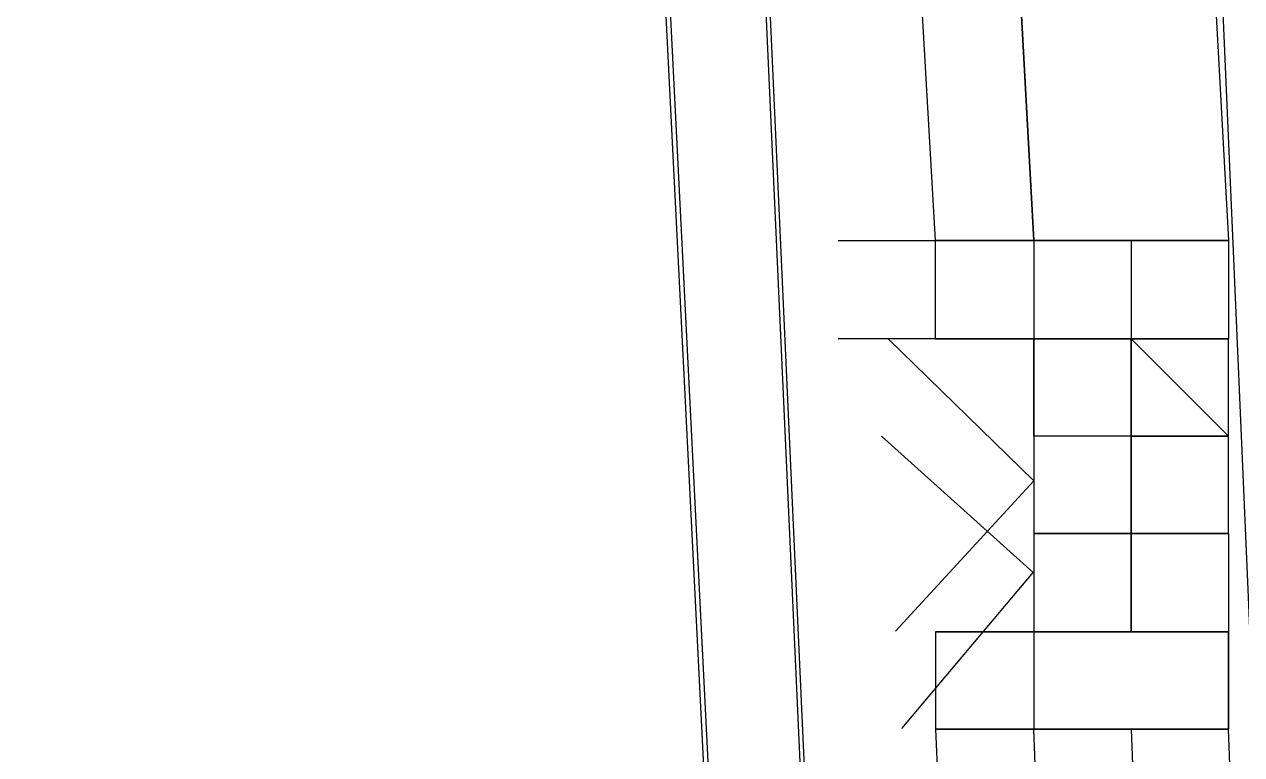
# Model space of a CAD drawing. Header units: feet. Extents: x -84 to 198, y -22 to 181.
# Drawn here: x 137.9288 to 138.0951, y 114.7876 to 114.8873 of the extents above; entities that cross this region are included whole.
import ezdxf

# ---------------------------------------------------------------- set-up
doc = ezdxf.new("R2010")
doc.units = ezdxf.units.FT
doc.layers.add('A-LINEA', color=7, linetype='CONTINUOUS')

msp = doc.modelspace()

# ---------------------------------------------------------------- linework, layer by layer
at = {"layer": 'A-LINEA'}
for p, q in [((138.0533, 114.8578), (138.0533, 114.8578)), ((138.0533, 114.8578), (138.0533, 114.8578)), ((138.0533, 114.8578), (138.0533, 114.8578)), ((138.0533, 114.8578), (138.0667, 114.8578)), ((138.0533, 114.8444), (138.0533, 114.8578)), ((138.0533, 114.8578), (138.0533, 114.8578)), ((138.0533, 114.8578), (138.0533, 114.8578)), ((138.0533, 114.8578), (138.0533, 114.8578)), ((138.0533, 114.8578), (138.0533, 114.8578)), ((138.0533, 114.8578), (138.0533, 114.8578)), ((138.0533, 114.8578), (138.0533, 114.8578)), ((138.0533, 114.8578), (138.0533, 114.8578)), ((138.0533, 114.8578), (138.0667, 114.8578)), ((138.0533, 114.8444), (138.0533, 114.8578)), ((138.0533, 114.8578), (138.0533, 114.8578)), ((138.0533, 114.8578), (138.0533, 114.8578)), ((138.0533, 114.8578), (138.0533, 114.8578)), ((138.0533, 114.8578), (138.0533, 114.8578)), ((138.0667, 114.8578), (138.0667, 114.8578)), ((138.0667, 114.8578), (138.0667, 114.8578)), ((138.0667, 114.8578), (138.0667, 114.8578)), ((138.0667, 114.8578), (138.0667, 114.8578)), ((138.08, 114.8578), (138.0667, 114.8578)), ((138.0667, 114.8578), (138.0667, 114.8578)), ((138.0667, 114.8578), (138.0667, 114.8578)), ((138.0667, 114.8578), (138.0667, 114.8578)), ((138.0667, 114.8578), (138.0667, 114.8578)), ((138.0667, 114.8578), (138.0667, 114.8578)), ((138.0667, 114.8578), (138.0667, 114.8578)), ((138.0667, 114.8578), (138.0667, 114.8578)), ((138.0667, 114.8578), (138.0667, 114.8578)), ((138.08, 114.8578), (138.0667, 114.8578)), ((138.0667, 114.8578), (138.0667, 114.8578)), ((138.0667, 114.8578), (138.0667, 114.8578)), ((138.0667, 114.8578), (138.0667, 114.8578)), ((138.0667, 114.8578), (138.0667, 114.8578)), ((138.08, 114.8578), (138.08, 114.8578)), ((138.08, 114.8578), (138.08, 114.8578)), ((138.08, 114.8578), (138.08, 114.8578)), ((138.08, 114.8578), (138.08, 114.8578)), ((138.08, 114.8578), (138.08, 114.8578)), ((138.08, 114.8578), (138.08, 114.8578)), ((138.08, 114.8578), (138.08, 114.8578)), ((138.08, 114.8578), (138.08, 114.8578)), ((138.08, 114.8578), (138.08, 114.8578)), ((138.08, 114.8578), (138.08, 114.8578)), ((138.0933, 114.8578), (138.08, 114.8578)), ((138.0933, 114.8578), (138.08, 114.8578)), ((138.08, 114.8578), (138.08, 114.8444)), ((138.08, 114.8578), (138.08, 114.8578)), ((138.08, 114.8578), (138.08, 114.8578)), ((138.08, 114.8578), (138.08, 114.8578)), ((138.08, 114.8578), (138.08, 114.8578)), ((138.08, 114.8578), (138.08, 114.8578)), ((138.08, 114.8578), (138.08, 114.8578)), ((138.08, 114.8578), (138.08, 114.8578)), ((138.08, 114.8578), (138.08, 114.8578)), ((138.08, 114.8578), (138.08, 114.8578)), ((138.08, 114.8578), (138.08, 114.8578)), ((138.0933, 114.8578), (138.08, 114.8578)), ((138.0933, 114.8578), (138.08, 114.8578)), ((138.08, 114.8578), (138.08, 114.8444)), ((138.0933, 114.8578), (138.0933, 114.8578)), ((138.0933, 114.8578), (138.0933, 114.8578)), ((138.0933, 114.8578), (138.0933, 114.8578)), ((138.0933, 114.8578), (138.0933, 114.8578)), ((138.0933, 114.8578), (138.0933, 114.8578)), ((138.0933, 114.8578), (138.0933, 114.8578)), ((138.0933, 114.8578), (138.0933, 114.8578)), ((138.0933, 114.8578), (138.0933, 114.8444)), ((138.0933, 114.8578), (138.0933, 114.8578)), ((138.0933, 114.8578), (138.0933, 114.8578)), ((138.0933, 114.8578), (138.0933, 114.8578)), ((138.0933, 114.8578), (138.0933, 114.8578)), ((138.0933, 114.8578), (138.0933, 114.8578)), ((138.0933, 114.8578), (138.0933, 114.8578)), ((138.0933, 114.8578), (138.0933, 114.8578)), ((138.0933, 114.8578), (138.0933, 114.8578)), ((138.0933, 114.8578), (138.0933, 114.8578)), ((138.0933, 114.8578), (138.0933, 114.8578)), ((138.0933, 114.8578), (138.0933, 114.8444)), ((138.0933, 114.8578), (138.0933, 114.8578)), ((138.0933, 114.8578), (138.0933, 114.8578)), ((138.0933, 114.8578), (138.0933, 114.8578)), ((138.0533, 114.8444), (138.0533, 114.8444)), ((138.0667, 114.8444), (138.0533, 114.8444)), ((138.0667, 114.8444), (138.0533, 114.8444)), ((138.0533, 114.8444), (138.0533, 114.8444)), ((138.0533, 114.8444), (138.0533, 114.8444)), ((138.0533, 114.8444), (138.0533, 114.8444)), ((138.0533, 114.8444), (138.0533, 114.8444)), ((138.0533, 114.8444), (138.0533, 114.8444)), ((138.0533, 114.8444), (138.0667, 114.8444)), ((138.0533, 114.8444), (138.0667, 114.8444)), ((138.0533, 114.8444), (138.0667, 114.8444)), ((138.0533, 114.8444), (138.0533, 114.8444)), ((138.0533, 114.8444), (138.0533, 114.8444)), ((138.0667, 114.8444), (138.0533, 114.8444)), ((138.0667, 114.8444), (138.0533, 114.8444)), ((138.0533, 114.8444), (138.0533, 114.8444)), ((138.0533, 114.8444), (138.0533, 114.8444)), ((138.0533, 114.8444), (138.0533, 114.8444)), ((138.0533, 114.8444), (138.0533, 114.8444)), ((138.0533, 114.8444), (138.0533, 114.8444)), ((138.0533, 114.8444), (138.0667, 114.8444)), ((138.0533, 114.8444), (138.0667, 114.8444)), ((138.0533, 114.8444), (138.0667, 114.8444)), ((138.0533, 114.8444), (138.0533, 114.8444)), ((138.0667, 114.8444), (138.0667, 114.8444)), ((138.0667, 114.8444), (138.0667, 114.8444)), ((138.0667, 114.8444), (138.0667, 114.8444)), ((138.0667, 114.8444), (138.0667, 114.8444)), ((138.0667, 114.8444), (138.0667, 114.8444)), ((138.0667, 114.8444), (138.0667, 114.8444)), ((138.0667, 114.8444), (138.0667, 114.8444)), ((138.0667, 114.8444), (138.0667, 114.8444)), ((138.0667, 114.8444), (138.0667, 114.8444)), ((138.0667, 114.8444), (138.0667, 114.8444)), ((138.0667, 114.8444), (138.0667, 114.8444)), ((138.0667, 114.8444), (138.0667, 114.8444)), ((138.0667, 114.8444), (138.0667, 114.8444)), ((138.08, 114.8444), (138.0667, 114.8444)), ((138.0667, 114.8444), (138.0667, 114.8444)), ((138.08, 114.8444), (138.0667, 114.8444)), ((138.0667, 114.8444), (138.0667, 114.8444)), ((138.0667, 114.8444), (138.0667, 114.8444)), ((138.0667, 114.8444), (138.0667, 114.8444)), ((138.0667, 114.8444), (138.0667, 114.8444)), ((138.0667, 114.8444), (138.0667, 114.8444)), ((138.0667, 114.8444), (138.0667, 114.8444)), ((138.0667, 114.8444), (138.0667, 114.8444)), ((138.0667, 114.8444), (138.0667, 114.8444)), ((138.0667, 114.8444), (138.0667, 114.8444)), ((138.0667, 114.8444), (138.08, 114.8444)), ((138.0667, 114.8444), (138.0667, 114.8311)), ((138.0667, 114.8444), (138.0667, 114.8444)), ((138.0667, 114.8444), (138.0667, 114.8444)), ((138.0667, 114.8444), (138.0667, 114.8444)), ((138.0667, 114.8444), (138.0667, 114.8444)), ((138.0667, 114.8444), (138.0667, 114.8444)), ((138.0667, 114.8444), (138.0667, 114.8444)), ((138.0667, 114.8444), (138.0667, 114.8444)), ((138.08, 114.8444), (138.0667, 114.8444)), ((138.0667, 114.8444), (138.0667, 114.8444)), ((138.0667, 114.8444), (138.0667, 114.8444)), ((138.0667, 114.8311), (138.0667, 114.8444)), ((138.08, 114.8444), (138.0667, 114.8444)), ((138.0667, 114.8444), (138.0667, 114.8444)), ((138.0667, 114.8444), (138.0667, 114.8444)), ((138.0667, 114.8444), (138.0667, 114.8444)), ((138.0667, 114.8444), (138.0667, 114.8444)), ((138.0667, 114.8444), (138.0667, 114.8444)), ((138.0667, 114.8444), (138.0667, 114.8444)), ((138.0667, 114.8444), (138.0667, 114.8444)), ((138.0667, 114.8444), (138.0667, 114.8444)), ((138.0667, 114.8444), (138.0667, 114.8444)), ((138.0667, 114.8444), (138.0667, 114.8444)), ((138.0667, 114.8444), (138.0667, 114.8444)), ((138.0667, 114.8444), (138.0667, 114.8444)), ((138.0667, 114.8444), (138.0667, 114.8444)), ((138.0667, 114.8444), (138.0667, 114.8444)), ((138.0667, 114.8444), (138.0667, 114.8444)), ((138.08, 114.8444), (138.0667, 114.8444)), ((138.0667, 114.8444), (138.0667, 114.8444)), ((138.08, 114.8444), (138.0667, 114.8444)), ((138.0667, 114.8444), (138.0667, 114.8444)), ((138.0667, 114.8444), (138.0667, 114.8444)), ((138.0667, 114.8444), (138.0667, 114.8444)), ((138.0667, 114.8444), (138.0667, 114.8444)), ((138.0667, 114.8444), (138.0667, 114.8444)), ((138.0667, 114.8444), (138.0667, 114.8444)), ((138.0667, 114.8444), (138.0667, 114.8444)), ((138.0667, 114.8444), (138.0667, 114.8444)), ((138.0667, 114.8444), (138.0667, 114.8444)), ((138.0667, 114.8444), (138.08, 114.8444)), ((138.0667, 114.8444), (138.0667, 114.8311)), ((138.0667, 114.8444), (138.0667, 114.8444)), ((138.0667, 114.8444), (138.0667, 114.8444)), ((138.0667, 114.8444), (138.0667, 114.8444)), ((138.0667, 114.8444), (138.0667, 114.8444)), ((138.0667, 114.8444), (138.0667, 114.8444)), ((138.0667, 114.8444), (138.0667, 114.8444)), ((138.0667, 114.8444), (138.0667, 114.8444)), ((138.08, 114.8444), (138.0667, 114.8444)), ((138.0667, 114.8444), (138.0667, 114.8444)), ((138.0667, 114.8444), (138.0667, 114.8444)), ((138.0667, 114.8311), (138.0667, 114.8444)), ((138.08, 114.8444), (138.0667, 114.8444)), ((138.0667, 114.8444), (138.0667, 114.8444)), ((138.0667, 114.8444), (138.0667, 114.8444)), ((138.08, 114.8444), (138.08, 114.8444)), ((138.08, 114.8444), (138.08, 114.8444)), ((138.08, 114.8444), (138.08, 114.8444)), ((138.08, 114.8444), (138.08, 114.8444)), ((138.08, 114.8444), (138.08, 114.8444)), ((138.08, 114.8444), (138.08, 114.8444)), ((138.08, 114.8444), (138.08, 114.8444)), ((138.08, 114.8444), (138.08, 114.8444)), ((138.08, 114.8444), (138.08, 114.8444)), ((138.08, 114.8444), (138.08, 114.8444)), ((138.08, 114.8444), (138.08, 114.8444)), ((138.08, 114.8311), (138.08, 114.8444)), ((138.08, 114.8444), (138.08, 114.8444)), ((138.08, 114.8444), (138.08, 114.8444)), ((138.08, 114.8444), (138.08, 114.8444)), ((138.08, 114.8444), (138.08, 114.8444)), ((138.08, 114.8311), (138.08, 114.8444)), ((138.08, 114.8444), (138.08, 114.8444)), ((138.08, 114.8311), (138.08, 114.8444)), ((138.08, 114.8444), (138.08, 114.8444)), ((138.08, 114.8444), (138.08, 114.8444)), ((138.08, 114.8444), (138.08, 114.8444)), ((138.08, 114.8444), (138.08, 114.8444)), ((138.08, 114.8444), (138.08, 114.8444)), ((138.08, 114.8444), (138.08, 114.8444)), ((138.08, 114.8444), (138.08, 114.8444)), ((138.08, 114.8444), (138.08, 114.8444)), ((138.08, 114.8444), (138.08, 114.8444)), ((138.08, 114.8444), (138.08, 114.8444)), ((138.08, 114.8444), (138.08, 114.8444)), ((138.08, 114.8444), (138.08, 114.8444)), ((138.08, 114.8444), (138.08, 114.8444)), ((138.08, 114.8444), (138.08, 114.8444)), ((138.08, 114.8444), (138.08, 114.8444)), ((138.08, 114.8444), (138.08, 114.8444)), ((138.08, 114.8444), (138.08, 114.8444)), ((138.08, 114.8444), (138.08, 114.8444)), ((138.08, 114.8444), (138.0933, 114.8444)), ((138.08, 114.8444), (138.08, 114.8444)), ((138.08, 114.8444), (138.08, 114.8444)), ((138.08, 114.8444), (138.08, 114.8444)), ((138.08, 114.8444), (138.08, 114.8444)), ((138.08, 114.8444), (138.08, 114.8444)), ((138.08, 114.8311), (138.08, 114.8444)), ((138.08, 114.8444), (138.0933, 114.8311)), ((138.08, 114.8444), (138.08, 114.8444)), ((138.08, 114.8444), (138.08, 114.8444)), ((138.08, 114.8444), (138.08, 114.8444)), ((138.08, 114.8444), (138.08, 114.8311)), ((138.08, 114.8444), (138.08, 114.8444)), ((138.08, 114.8444), (138.08, 114.8444)), ((138.08, 114.8444), (138.08, 114.8444)), ((138.08, 114.8444), (138.08, 114.8444)), ((138.08, 114.8444), (138.08, 114.8444)), ((138.08, 114.8444), (138.08, 114.8444)), ((138.08, 114.8444), (138.08, 114.8444)), ((138.08, 114.8444), (138.08, 114.8444)), ((138.08, 114.8444), (138.08, 114.8444)), ((138.08, 114.8444), (138.08, 114.8444)), ((138.08, 114.8444), (138.08, 114.8444)), ((138.08, 114.8444), (138.08, 114.8444)), ((138.08, 114.8444), (138.08, 114.8444)), ((138.08, 114.8444), (138.08, 114.8444)), ((138.08, 114.8444), (138.08, 114.8444)), ((138.08, 114.8444), (138.08, 114.8444)), ((138.08, 114.8444), (138.08, 114.8444)), ((138.08, 114.8444), (138.08, 114.8444)), ((138.08, 114.8444), (138.08, 114.8444)), ((138.08, 114.8444), (138.08, 114.8444)), ((138.08, 114.8311), (138.08, 114.8444)), ((138.08, 114.8444), (138.08, 114.8444)), ((138.08, 114.8444), (138.08, 114.8444)), ((138.08, 114.8444), (138.08, 114.8444)), ((138.08, 114.8444), (138.08, 114.8444)), ((138.08, 114.8311), (138.08, 114.8444)), ((138.08, 114.8444), (138.08, 114.8444)), ((138.08, 114.8311), (138.08, 114.8444)), ((138.08, 114.8444), (138.08, 114.8444)), ((138.08, 114.8444), (138.08, 114.8444)), ((138.08, 114.8444), (138.08, 114.8444)), ((138.08, 114.8444), (138.08, 114.8444)), ((138.08, 114.8444), (138.08, 114.8444)), ((138.08, 114.8444), (138.08, 114.8444)), ((138.08, 114.8444), (138.08, 114.8444)), ((138.08, 114.8444), (138.08, 114.8444)), ((138.08, 114.8444), (138.08, 114.8444)), ((138.08, 114.8444), (138.08, 114.8444)), ((138.08, 114.8444), (138.08, 114.8444)), ((138.08, 114.8444), (138.08, 114.8444)), ((138.08, 114.8444), (138.08, 114.8444)), ((138.08, 114.8444), (138.08, 114.8444)), ((138.08, 114.8444), (138.08, 114.8444)), ((138.08, 114.8444), (138.08, 114.8444)), ((138.08, 114.8444), (138.08, 114.8444)), ((138.08, 114.8444), (138.08, 114.8444)), ((138.08, 114.8444), (138.0933, 114.8444)), ((138.08, 114.8444), (138.08, 114.8444)), ((138.08, 114.8444), (138.08, 114.8444)), ((138.08, 114.8444), (138.08, 114.8444)), ((138.08, 114.8444), (138.08, 114.8444)), ((138.08, 114.8444), (138.08, 114.8444)), ((138.08, 114.8311), (138.08, 114.8444)), ((138.08, 114.8444), (138.0933, 114.8311)), ((138.08, 114.8444), (138.08, 114.8444)), ((138.08, 114.8444), (138.08, 114.8444)), ((138.08, 114.8444), (138.08, 114.8444)), ((138.08, 114.8444), (138.08, 114.8311)), ((138.08, 114.8444), (138.08, 114.8444)), ((138.08, 114.8444), (138.08, 114.8444)), ((138.08, 114.8444), (138.08, 114.8444)), ((138.08, 114.8444), (138.08, 114.8444)), ((138.08, 114.8444), (138.08, 114.8444)), ((138.08, 114.8444), (138.08, 114.8444)), ((138.08, 114.8444), (138.08, 114.8444)), ((138.08, 114.8444), (138.08, 114.8444)), ((138.08, 114.8444), (138.08, 114.8444)), ((138.0933, 114.8444), (138.0933, 114.8444)), ((138.0933, 114.8444), (138.0933, 114.8444)), ((138.0933, 114.8444), (138.0933, 114.8444)), ((138.0933, 114.8444), (138.0933, 114.8444)), ((138.0933, 114.8444), (138.0933, 114.8444)), ((138.0933, 114.8444), (138.0933, 114.8444)), ((138.0933, 114.8444), (138.0933, 114.8444)), ((138.0933, 114.8444), (138.0933, 114.8444)), ((138.0933, 114.8444), (138.0933, 114.8444)), ((138.0933, 114.8444), (138.0933, 114.8444)), ((138.0933, 114.8444), (138.0933, 114.8444)), ((138.0933, 114.8444), (138.0933, 114.8444)), ((138.0933, 114.8444), (138.0933, 114.8444)), ((138.0933, 114.8311), (138.0933, 114.8444)), ((138.0933, 114.8311), (138.0933, 114.8444)), ((138.0933, 114.8444), (138.0933, 114.8444)), ((138.0933, 114.8444), (138.0933, 114.8444)), ((138.0933, 114.8444), (138.0933, 114.8444)), ((138.0933, 114.8444), (138.0933, 114.8444)), ((138.0933, 114.8444), (138.0933, 114.8444)), ((138.0933, 114.8444), (138.0933, 114.8444)), ((138.0933, 114.8444), (138.0933, 114.8444)), ((138.0933, 114.8444), (138.0933, 114.8444)), ((138.0933, 114.8444), (138.0933, 114.8444)), ((138.0933, 114.8444), (138.0933, 114.8444)), ((138.0933, 114.8444), (138.0933, 114.8444)), ((138.0933, 114.8444), (138.0933, 114.8444)), ((138.0933, 114.8444), (138.0933, 114.8444)), ((138.0933, 114.8444), (138.0933, 114.8444)), ((138.0933, 114.8311), (138.0933, 114.8444)), ((138.0933, 114.8311), (138.0933, 114.8444)), ((138.0933, 114.8444), (138.0933, 114.8444)), ((138.0667, 114.8311), (138.0667, 114.8311)), ((138.0667, 114.8311), (138.0667, 114.8311)), ((138.0667, 114.8311), (138.0667, 114.8311)), ((138.0667, 114.8311), (138.0667, 114.8311)), ((138.0667, 114.8311), (138.0667, 114.8311)), ((138.0667, 114.8311), (138.0667, 114.8311)), ((138.08, 114.8311), (138.0667, 114.8311)), ((138.08, 114.8311), (138.0667, 114.8311)), ((138.0667, 114.8311), (138.0667, 114.8311)), ((138.0667, 114.8311), (138.0667, 114.8311)), ((138.0667, 114.8311), (138.0667, 114.8311)), ((138.08, 114.8311), (138.0667, 114.8311)), ((138.0667, 114.8311), (138.0667, 114.8178)), ((138.0667, 114.8311), (138.0667, 114.8178)), ((138.0667, 114.8311), (138.0667, 114.8311)), ((138.0667, 114.8311), (138.0667, 114.8311)), ((138.0667, 114.8311), (138.0667, 114.8311)), ((138.0667, 114.8311), (138.0667, 114.8311)), ((138.0667, 114.8311), (138.0667, 114.8311)), ((138.0667, 114.8311), (138.0667, 114.8311)), ((138.0667, 114.8311), (138.0667, 114.8311)), ((138.0667, 114.8311), (138.0667, 114.8311)), ((138.0667, 114.8311), (138.0667, 114.8311)), ((138.0667, 114.8311), (138.0667, 114.8311)), ((138.0667, 114.8311), (138.0667, 114.8311)), ((138.0667, 114.8311), (138.0667, 114.8178)), ((138.0667, 114.8311), (138.0667, 114.8311)), ((138.0667, 114.8311), (138.0667, 114.8311)), ((138.0667, 114.8311), (138.0667, 114.8311)), ((138.0667, 114.8311), (138.0667, 114.8311)), ((138.0667, 114.8311), (138.0667, 114.8311)), ((138.0667, 114.8311), (138.0667, 114.8311)), ((138.0667, 114.8311), (138.0667, 114.8311)), ((138.0667, 114.8311), (138.0667, 114.8311)), ((138.0667, 114.8311), (138.0667, 114.8311)), ((138.0667, 114.8311), (138.0667, 114.8311)), ((138.0667, 114.8311), (138.0667, 114.8311)), ((138.0667, 114.8311), (138.0667, 114.8311)), ((138.0667, 114.8311), (138.0667, 114.8311)), ((138.08, 114.8311), (138.0667, 114.8311)), ((138.08, 114.8311), (138.0667, 114.8311)), ((138.0667, 114.8311), (138.0667, 114.8311)), ((138.0667, 114.8311), (138.0667, 114.8311)), ((138.0667, 114.8311), (138.0667, 114.8311)), ((138.08, 114.8311), (138.0667, 114.8311)), ((138.0667, 114.8311), (138.0667, 114.8178)), ((138.0667, 114.8311), (138.0667, 114.8178)), ((138.0667, 114.8311), (138.0667, 114.8311)), ((138.0667, 114.8311), (138.0667, 114.8311)), ((138.0667, 114.8311), (138.0667, 114.8311)), ((138.0667, 114.8311), (138.0667, 114.8311)), ((138.0667, 114.8311), (138.0667, 114.8311)), ((138.0667, 114.8311), (138.0667, 114.8311)), ((138.0667, 114.8311), (138.0667, 114.8311)), ((138.0667, 114.8311), (138.0667, 114.8311)), ((138.0667, 114.8311), (138.0667, 114.8311)), ((138.0667, 114.8311), (138.0667, 114.8311)), ((138.0667, 114.8311), (138.0667, 114.8311)), ((138.0667, 114.8311), (138.0667, 114.8178)), ((138.0667, 114.8311), (138.0667, 114.8311)), ((138.0667, 114.8311), (138.0667, 114.8311)), ((138.0667, 114.8311), (138.0667, 114.8311)), ((138.0667, 114.8311), (138.0667, 114.8311)), ((138.0667, 114.8311), (138.0667, 114.8311)), ((138.0667, 114.8311), (138.0667, 114.8311)), ((138.0667, 114.8311), (138.0667, 114.8311)), ((138.08, 114.8311), (138.08, 114.8311)), ((138.08, 114.8311), (138.08, 114.8311)), ((138.08, 114.8311), (138.08, 114.8311)), ((138.08, 114.8311), (138.08, 114.8311)), ((138.08, 114.8311), (138.0933, 114.8311)), ((138.08, 114.8311), (138.08, 114.8311)), ((138.08, 114.8311), (138.08, 114.8311)), ((138.08, 114.8311), (138.08, 114.8311)), ((138.08, 114.8178), (138.08, 114.8311)), ((138.08, 114.8311), (138.08, 114.8311)), ((138.08, 114.8311), (138.08, 114.8311)), ((138.08, 114.8311), (138.08, 114.8311)), ((138.08, 114.8311), (138.08, 114.8311)), ((138.08, 114.8311), (138.08, 114.8311)), ((138.08, 114.8311), (138.08, 114.8311)), ((138.08, 114.8311), (138.08, 114.8311)), ((138.08, 114.8311), (138.08, 114.8311)), ((138.08, 114.8311), (138.08, 114.8311)), ((138.0933, 114.8311), (138.08, 114.8311)), ((138.08, 114.8311), (138.08, 114.8311)), ((138.08, 114.8311), (138.08, 114.8311)), ((138.08, 114.8311), (138.08, 114.8311)), ((138.08, 114.8311), (138.08, 114.8311)), ((138.08, 114.8311), (138.08, 114.8311)), ((138.08, 114.8311), (138.08, 114.8311)), ((138.08, 114.8311), (138.08, 114.8311)), ((138.08, 114.8311), (138.0933, 114.8311)), ((138.08, 114.8311), (138.08, 114.8311)), ((138.08, 114.8311), (138.08, 114.8311)), ((138.08, 114.8311), (138.08, 114.8311)), ((138.08, 114.8311), (138.08, 114.8311)), ((138.08, 114.8311), (138.08, 114.8311)), ((138.08, 114.8311), (138.08, 114.8311)), ((138.08, 114.8311), (138.08, 114.8311)), ((138.08, 114.8311), (138.08, 114.8311)), ((138.08, 114.8311), (138.08, 114.8311)), ((138.08, 114.8311), (138.08, 114.8311)), ((138.08, 114.8311), (138.08, 114.8311)), ((138.08, 114.8311), (138.08, 114.8311)), ((138.08, 114.8311), (138.08, 114.8311)), ((138.08, 114.8311), (138.08, 114.8311)), ((138.08, 114.8311), (138.08, 114.8178)), ((138.08, 114.8311), (138.08, 114.8311)), ((138.08, 114.8311), (138.08, 114.8311)), ((138.08, 114.8311), (138.08, 114.8311)), ((138.08, 114.8311), (138.08, 114.8311)), ((138.08, 114.8311), (138.08, 114.8311)), ((138.08, 114.8311), (138.08, 114.8311)), ((138.08, 114.8311), (138.08, 114.8311)), ((138.08, 114.8311), (138.08, 114.8311)), ((138.0933, 114.8311), (138.08, 114.8311)), ((138.0933, 114.8311), (138.08, 114.8311)), ((138.0933, 114.8311), (138.08, 114.8311)), ((138.08, 114.8311), (138.08, 114.8311)), ((138.08, 114.8311), (138.08, 114.8311)), ((138.0933, 114.8311), (138.08, 114.8311)), ((138.08, 114.8178), (138.08, 114.8311)), ((138.08, 114.8178), (138.08, 114.8311)), ((138.08, 114.8311), (138.08, 114.8311)), ((138.08, 114.8311), (138.08, 114.8311)), ((138.08, 114.8311), (138.08, 114.8311)), ((138.08, 114.8311), (138.08, 114.8311)), ((138.08, 114.8311), (138.0933, 114.8311)), ((138.08, 114.8311), (138.08, 114.8311)), ((138.08, 114.8311), (138.08, 114.8311)), ((138.08, 114.8311), (138.08, 114.8311)), ((138.08, 114.8178), (138.08, 114.8311)), ((138.08, 114.8311), (138.08, 114.8311)), ((138.08, 114.8311), (138.08, 114.8311)), ((138.08, 114.8311), (138.08, 114.8311)), ((138.08, 114.8311), (138.08, 114.8311)), ((138.08, 114.8311), (138.08, 114.8311)), ((138.08, 114.8311), (138.08, 114.8311)), ((138.08, 114.8311), (138.08, 114.8311)), ((138.08, 114.8311), (138.08, 114.8311)), ((138.08, 114.8311), (138.08, 114.8311)), ((138.0933, 114.8311), (138.08, 114.8311)), ((138.08, 114.8311), (138.08, 114.8311)), ((138.08, 114.8311), (138.08, 114.8311)), ((138.08, 114.8311), (138.08, 114.8311)), ((138.08, 114.8311), (138.08, 114.8311)), ((138.08, 114.8311), (138.08, 114.8311)), ((138.08, 114.8311), (138.08, 114.8311)), ((138.08, 114.8311), (138.08, 114.8311)), ((138.08, 114.8311), (138.0933, 114.8311)), ((138.08, 114.8311), (138.08, 114.8311)), ((138.08, 114.8311), (138.08, 114.8311)), ((138.08, 114.8311), (138.08, 114.8311)), ((138.08, 114.8311), (138.08, 114.8311)), ((138.08, 114.8311), (138.08, 114.8311)), ((138.08, 114.8311), (138.08, 114.8311)), ((138.08, 114.8311), (138.08, 114.8311)), ((138.08, 114.8311), (138.08, 114.8311)), ((138.08, 114.8311), (138.08, 114.8311)), ((138.08, 114.8311), (138.08, 114.8311)), ((138.08, 114.8311), (138.08, 114.8311)), ((138.08, 114.8311), (138.08, 114.8311)), ((138.08, 114.8311), (138.08, 114.8311)), ((138.08, 114.8311), (138.08, 114.8311)), ((138.08, 114.8311), (138.08, 114.8178)), ((138.08, 114.8311), (138.08, 114.8311)), ((138.08, 114.8311), (138.08, 114.8311)), ((138.08, 114.8311), (138.08, 114.8311)), ((138.08, 114.8311), (138.08, 114.8311)), ((138.08, 114.8311), (138.08, 114.8311)), ((138.08, 114.8311), (138.08, 114.8311)), ((138.08, 114.8311), (138.08, 114.8311)), ((138.08, 114.8311), (138.08, 114.8311)), ((138.0933, 114.8311), (138.08, 114.8311)), ((138.0933, 114.8311), (138.08, 114.8311)), ((138.0933, 114.8311), (138.08, 114.8311)), ((138.08, 114.8311), (138.08, 114.8311)), ((138.08, 114.8311), (138.08, 114.8311)), ((138.0933, 114.8311), (138.08, 114.8311)), ((138.08, 114.8178), (138.08, 114.8311)), ((138.08, 114.8178), (138.08, 114.8311)), ((138.0933, 114.8178), (138.0933, 114.8311)), ((138.0933, 114.8311), (138.0933, 114.8311)), ((138.0933, 114.8311), (138.0933, 114.8311)), ((138.0933, 114.8311), (138.0933, 114.8311)), ((138.0933, 114.8311), (138.0933, 114.8311)), ((138.0933, 114.8311), (138.0933, 114.8311)), ((138.0933, 114.8311), (138.0933, 114.8311)), ((138.0933, 114.8311), (138.0933, 114.8311)), ((138.0933, 114.8311), (138.0933, 114.8311)), ((138.0933, 114.8311), (138.0933, 114.8311)), ((138.0933, 114.8311), (138.0933, 114.8311)), ((138.0933, 114.8311), (138.0933, 114.8311)), ((138.0933, 114.8311), (138.0933, 114.8311)), ((138.0933, 114.8311), (138.0933, 114.8311)), ((138.0933, 114.8311), (138.0933, 114.8311)), ((138.0933, 114.8311), (138.0933, 114.8311)), ((138.0933, 114.8311), (138.0933, 114.8311)), ((138.0933, 114.8311), (138.0933, 114.8311)), ((138.0933, 114.8311), (138.0933, 114.8311)), ((138.0933, 114.8311), (138.0933, 114.8311)), ((138.0933, 114.8311), (138.0933, 114.8311)), ((138.0933, 114.8311), (138.0933, 114.8311)), ((138.0933, 114.8178), (138.0933, 114.8311)), ((138.0933, 114.8311), (138.0933, 114.8311)), ((138.0933, 114.8311), (138.0933, 114.8311)), ((138.0933, 114.8311), (138.0933, 114.8311)), ((138.0933, 114.8311), (138.0933, 114.8311)), ((138.0933, 114.8311), (138.0933, 114.8311)), ((138.0933, 114.8311), (138.0933, 114.8311)), ((138.0933, 114.8311), (138.0933, 114.8311)), ((138.0933, 114.8311), (138.0933, 114.8311)), ((138.0933, 114.8311), (138.0933, 114.8311)), ((138.0933, 114.8311), (138.0933, 114.8311)), ((138.0933, 114.8311), (138.0933, 114.8311)), ((138.0933, 114.8311), (138.0933, 114.8311)), ((138.0933, 114.8311), (138.0933, 114.8311)), ((138.0933, 114.8311), (138.0933, 114.8311)), ((138.0933, 114.8311), (138.0933, 114.8311)), ((138.0933, 114.8311), (138.0933, 114.8311)), ((138.0933, 114.8311), (138.0933, 114.8311)), ((138.0933, 114.8311), (138.0933, 114.8311)), ((138.0933, 114.8311), (138.0933, 114.8311)), ((138.0933, 114.8311), (138.0933, 114.8311)), ((138.0933, 114.8311), (138.0933, 114.8311)), ((138.0667, 114.8178), (138.0667, 114.8178)), ((138.0667, 114.8178), (138.0667, 114.8178)), ((138.0667, 114.8178), (138.0667, 114.8178)), ((138.0667, 114.8178), (138.0667, 114.8178)), ((138.0667, 114.8178), (138.0667, 114.8178)), ((138.0667, 114.8178), (138.0667, 114.8178)), ((138.0667, 114.8178), (138.0667, 114.8178)), ((138.0667, 114.8178), (138.0667, 114.8178)), ((138.0667, 114.8178), (138.0667, 114.8178)), ((138.0667, 114.8178), (138.0667, 114.8178)), ((138.0667, 114.8178), (138.0667, 114.8178)), ((138.0667, 114.8178), (138.0667, 114.8178)), ((138.0667, 114.8178), (138.0667, 114.8178)), ((138.0667, 114.8178), (138.0667, 114.8178)), ((138.08, 114.8178), (138.0667, 114.8178)), ((138.0667, 114.8178), (138.0667, 114.8178)), ((138.0667, 114.8178), (138.0667, 114.8178)), ((138.0667, 114.8178), (138.0667, 114.8044)), ((138.0667, 114.8178), (138.0667, 114.8178)), ((138.08, 114.8178), (138.0667, 114.8178)), ((138.0667, 114.8178), (138.0667, 114.8178)), ((138.0667, 114.8178), (138.0667, 114.8178)), ((138.08, 114.8178), (138.0667, 114.8178)), ((138.0667, 114.8178), (138.0667, 114.8178)), ((138.0667, 114.8178), (138.0667, 114.8178)), ((138.08, 114.8178), (138.0667, 114.8178)), ((138.0667, 114.8178), (138.0667, 114.8178)), ((138.0667, 114.8178), (138.0667, 114.8178)), ((138.0667, 114.8178), (138.0667, 114.8178)), ((138.0667, 114.8178), (138.0667, 114.8178)), ((138.0667, 114.8178), (138.0667, 114.8178)), ((138.0667, 114.8178), (138.0667, 114.8178)), ((138.0667, 114.8178), (138.0667, 114.8178)), ((138.0667, 114.8178), (138.0667, 114.8178)), ((138.0667, 114.8178), (138.0667, 114.8178)), ((138.0667, 114.8178), (138.0667, 114.8178)), ((138.0667, 114.8178), (138.0667, 114.8178)), ((138.0667, 114.8178), (138.0667, 114.8178)), ((138.0667, 114.8178), (138.0667, 114.8178)), ((138.0667, 114.8178), (138.0667, 114.8178)), ((138.08, 114.8178), (138.0667, 114.8178)), ((138.0667, 114.8178), (138.0667, 114.8178)), ((138.0667, 114.8178), (138.0667, 114.8178)), ((138.0667, 114.8178), (138.0667, 114.8044)), ((138.0667, 114.8178), (138.0667, 114.8178)), ((138.08, 114.8178), (138.0667, 114.8178)), ((138.0667, 114.8178), (138.0667, 114.8178)), ((138.0667, 114.8178), (138.0667, 114.8178)), ((138.08, 114.8178), (138.0667, 114.8178)), ((138.0667, 114.8178), (138.0667, 114.8178)), ((138.0667, 114.8178), (138.0667, 114.8178)), ((138.08, 114.8178), (138.0667, 114.8178)), ((138.08, 114.8178), (138.08, 114.8178)), ((138.08, 114.8178), (138.08, 114.8178)), ((138.08, 114.8178), (138.08, 114.8178)), ((138.08, 114.8178), (138.08, 114.8178)), ((138.08, 114.8178), (138.08, 114.8178)), ((138.08, 114.8178), (138.08, 114.8178)), ((138.08, 114.8178), (138.08, 114.8178)), ((138.08, 114.8178), (138.08, 114.8178)), ((138.08, 114.8178), (138.08, 114.8178)), ((138.08, 114.8178), (138.0933, 114.8178)), ((138.08, 114.8178), (138.08, 114.8178)), ((138.08, 114.8178), (138.08, 114.8178)), ((138.08, 114.8178), (138.08, 114.8178)), ((138.08, 114.8178), (138.08, 114.8178)), ((138.08, 114.8178), (138.08, 114.8178)), ((138.08, 114.8178), (138.08, 114.8178)), ((138.08, 114.8178), (138.08, 114.8178)), ((138.08, 114.8178), (138.08, 114.8178)), ((138.08, 114.8178), (138.0933, 114.8178)), ((138.0933, 114.8178), (138.08, 114.8178)), ((138.08, 114.8178), (138.0933, 114.8178)), ((138.0933, 114.8178), (138.08, 114.8178)), ((138.08, 114.8178), (138.08, 114.8178)), ((138.08, 114.8178), (138.08, 114.8178)), ((138.08, 114.8178), (138.08, 114.8178)), ((138.08, 114.8178), (138.08, 114.8044)), ((138.08, 114.8178), (138.0933, 114.8178)), ((138.08, 114.8178), (138.08, 114.8044)), ((138.08, 114.8178), (138.08, 114.8178)), ((138.08, 114.8178), (138.08, 114.8044)), ((138.08, 114.8178), (138.08, 114.8178)), ((138.08, 114.8178), (138.08, 114.8178)), ((138.08, 114.8178), (138.08, 114.8178)), ((138.08, 114.8178), (138.08, 114.8178)), ((138.08, 114.8178), (138.08, 114.8178)), ((138.08, 114.8178), (138.08, 114.8178)), ((138.08, 114.8178), (138.08, 114.8178)), ((138.0933, 114.8178), (138.08, 114.8178)), ((138.08, 114.8178), (138.08, 114.8044)), ((138.08, 114.8178), (138.08, 114.8178)), ((138.08, 114.8178), (138.08, 114.8178)), ((138.08, 114.8178), (138.08, 114.8178)), ((138.08, 114.8178), (138.08, 114.8044)), ((138.08, 114.8178), (138.08, 114.8178)), ((138.08, 114.8178), (138.08, 114.8178)), ((138.08, 114.8178), (138.08, 114.8178)), ((138.08, 114.8178), (138.08, 114.8178)), ((138.08, 114.8178), (138.08, 114.8044)), ((138.08, 114.8178), (138.08, 114.8178)), ((138.08, 114.8044), (138.08, 114.8178)), ((138.08, 114.8178), (138.08, 114.8178)), ((138.08, 114.8178), (138.08, 114.8178)), ((138.08, 114.8178), (138.0933, 114.8178)), ((138.08, 114.8178), (138.08, 114.8178)), ((138.08, 114.8178), (138.08, 114.8178)), ((138.08, 114.8178), (138.08, 114.8178)), ((138.08, 114.8178), (138.08, 114.8178)), ((138.08, 114.8178), (138.08, 114.8178)), ((138.08, 114.8178), (138.08, 114.8178)), ((138.08, 114.8178), (138.08, 114.8178)), ((138.08, 114.8178), (138.08, 114.8178)), ((138.08, 114.8178), (138.08, 114.8178)), ((138.08, 114.8178), (138.08, 114.8178)), ((138.08, 114.8178), (138.08, 114.8178)), ((138.08, 114.8178), (138.08, 114.8178)), ((138.08, 114.8178), (138.08, 114.8178)), ((138.08, 114.8178), (138.08, 114.8178)), ((138.08, 114.8178), (138.08, 114.8178)), ((138.08, 114.8178), (138.0933, 114.8178)), ((138.08, 114.8178), (138.08, 114.8178)), ((138.08, 114.8178), (138.08, 114.8178)), ((138.08, 114.8178), (138.08, 114.8178)), ((138.08, 114.8178), (138.08, 114.8178)), ((138.08, 114.8178), (138.08, 114.8178)), ((138.08, 114.8178), (138.08, 114.8178)), ((138.08, 114.8178), (138.08, 114.8178)), ((138.08, 114.8178), (138.08, 114.8178)), ((138.08, 114.8178), (138.0933, 114.8178)), ((138.0933, 114.8178), (138.08, 114.8178)), ((138.08, 114.8178), (138.0933, 114.8178)), ((138.0933, 114.8178), (138.08, 114.8178)), ((138.08, 114.8178), (138.08, 114.8178)), ((138.08, 114.8178), (138.08, 114.8178)), ((138.08, 114.8178), (138.08, 114.8178)), ((138.08, 114.8178), (138.08, 114.8044)), ((138.08, 114.8178), (138.0933, 114.8178)), ((138.08, 114.8178), (138.08, 114.8044)), ((138.08, 114.8178), (138.08, 114.8178)), ((138.08, 114.8178), (138.08, 114.8044)), ((138.08, 114.8178), (138.08, 114.8178)), ((138.08, 114.8178), (138.08, 114.8178)), ((138.08, 114.8178), (138.08, 114.8178)), ((138.08, 114.8178), (138.08, 114.8178)), ((138.08, 114.8178), (138.08, 114.8178)), ((138.08, 114.8178), (138.08, 114.8178)), ((138.08, 114.8178), (138.08, 114.8178)), ((138.0933, 114.8178), (138.08, 114.8178)), ((138.08, 114.8178), (138.08, 114.8044)), ((138.08, 114.8178), (138.08, 114.8178)), ((138.08, 114.8178), (138.08, 114.8178)), ((138.08, 114.8178), (138.08, 114.8178)), ((138.08, 114.8178), (138.08, 114.8044)), ((138.08, 114.8178), (138.08, 114.8178)), ((138.08, 114.8178), (138.08, 114.8178)), ((138.08, 114.8178), (138.08, 114.8178)), ((138.08, 114.8178), (138.08, 114.8178)), ((138.08, 114.8178), (138.08, 114.8044)), ((138.08, 114.8178), (138.08, 114.8178)), ((138.08, 114.8044), (138.08, 114.8178)), ((138.08, 114.8178), (138.08, 114.8178)), ((138.08, 114.8178), (138.08, 114.8178)), ((138.08, 114.8178), (138.0933, 114.8178)), ((138.08, 114.8178), (138.08, 114.8178)), ((138.08, 114.8178), (138.08, 114.8178)), ((138.08, 114.8178), (138.08, 114.8178)), ((138.08, 114.8178), (138.08, 114.8178)), ((138.08, 114.8178), (138.08, 114.8178)), ((138.08, 114.8178), (138.08, 114.8178)), ((138.0933, 114.8178), (138.0933, 114.8178)), ((138.0933, 114.8178), (138.0933, 114.8178)), ((138.0933, 114.8178), (138.0933, 114.8178)), ((138.0933, 114.8178), (138.0933, 114.8178)), ((138.0933, 114.8178), (138.0933, 114.8178)), ((138.0933, 114.8178), (138.0933, 114.8178)), ((138.0933, 114.8178), (138.0933, 114.8178)), ((138.0933, 114.8178), (138.0933, 114.8178)), ((138.0933, 114.8178), (138.0933, 114.8178)), ((138.0933, 114.8178), (138.0933, 114.8178)), ((138.0933, 114.8178), (138.0933, 114.8178)), ((138.0933, 114.8178), (138.0933, 114.8178)), ((138.0933, 114.8178), (138.0933, 114.8178)), ((138.0933, 114.8178), (138.0933, 114.8178)), ((138.0933, 114.8178), (138.0933, 114.8178)), ((138.0933, 114.8178), (138.0933, 114.8044)), ((138.0933, 114.8178), (138.0933, 114.8178)), ((138.0933, 114.8178), (138.0933, 114.8178)), ((138.0933, 114.8178), (138.0933, 114.8178)), ((138.0933, 114.8178), (138.0933, 114.8178)), ((138.0933, 114.8178), (138.0933, 114.8178)), ((138.0933, 114.8178), (138.0933, 114.8178)), ((138.0933, 114.8178), (138.0933, 114.8178)), ((138.0933, 114.8178), (138.0933, 114.8178)), ((138.0933, 114.8178), (138.0933, 114.8178)), ((138.0933, 114.8178), (138.0933, 114.8178)), ((138.0933, 114.8178), (138.0933, 114.8178)), ((138.0933, 114.8178), (138.0933, 114.8178)), ((138.0933, 114.8178), (138.0933, 114.8178)), ((138.0933, 114.8178), (138.0933, 114.8178)), ((138.0933, 114.8178), (138.0933, 114.8178)), ((138.0933, 114.8178), (138.0933, 114.8178)), ((138.0933, 114.8178), (138.0933, 114.8178)), ((138.0933, 114.8178), (138.0933, 114.8178)), ((138.0933, 114.8178), (138.0933, 114.8178)), ((138.0933, 114.8178), (138.0933, 114.8178)), ((138.0933, 114.8178), (138.0933, 114.8178)), ((138.0933, 114.8178), (138.0933, 114.8178)), ((138.0933, 114.8178), (138.0933, 114.8178)), ((138.0933, 114.8178), (138.0933, 114.8178)), ((138.0933, 114.8178), (138.0933, 114.8178)), ((138.0933, 114.8178), (138.0933, 114.8044)), ((138.0933, 114.8178), (138.0933, 114.8178)), ((138.0933, 114.8178), (138.0933, 114.8178)), ((138.0933, 114.8178), (138.0933, 114.8178)), ((138.0933, 114.8178), (138.0933, 114.8178)), ((138.0933, 114.8178), (138.0933, 114.8178)), ((138.0933, 114.8178), (138.0933, 114.8178)), ((138.0933, 114.8178), (138.0933, 114.8178)), ((138.0933, 114.8178), (138.0933, 114.8178)), ((138.0933, 114.8178), (138.0933, 114.8178)), ((138.0933, 114.8178), (138.0933, 114.8178)), ((138.0533, 114.8044), (138.0533, 114.8044)), ((138.0533, 114.8044), (138.0667, 114.8044)), ((138.0533, 114.8044), (138.0533, 114.8044)), ((138.0533, 114.8044), (138.0533, 114.8044)), ((138.0533, 114.8044), (138.0533, 114.7911)), ((138.0533, 114.8044), (138.0533, 114.8044)), ((138.0533, 114.8044), (138.0667, 114.8044)), ((138.0533, 114.8044), (138.0533, 114.8044)), ((138.0533, 114.8044), (138.0533, 114.8044)), ((138.0533, 114.8044), (138.0533, 114.7911)), ((138.0667, 114.8044), (138.0667, 114.8044)), ((138.0667, 114.8044), (138.0667, 114.8044)), ((138.0667, 114.8044), (138.0667, 114.8044)), ((138.0667, 114.8044), (138.0667, 114.8044)), ((138.0667, 114.8044), (138.0667, 114.8044)), ((138.0667, 114.8044), (138.0667, 114.8044)), ((138.0667, 114.8044), (138.0667, 114.8044)), ((138.0667, 114.8044), (138.0667, 114.8044)), ((138.0667, 114.8044), (138.0667, 114.8044)), ((138.0667, 114.8044), (138.0667, 114.8044)), ((138.0667, 114.8044), (138.0667, 114.8044)), ((138.0667, 114.8044), (138.0667, 114.8044)), ((138.0667, 114.8044), (138.0667, 114.8044)), ((138.0667, 114.8044), (138.0667, 114.8044)), ((138.08, 114.8044), (138.0667, 114.8044)), ((138.0667, 114.8044), (138.0667, 114.8044)), ((138.08, 114.8044), (138.0667, 114.8044)), ((138.0667, 114.8044), (138.0667, 114.8044)), ((138.0667, 114.8044), (138.0667, 114.8044)), ((138.0667, 114.8044), (138.0667, 114.8044)), ((138.0667, 114.8044), (138.0667, 114.8044)), ((138.0667, 114.8044), (138.0667, 114.8044)), ((138.0667, 114.8044), (138.0667, 114.8044)), ((138.0667, 114.8044), (138.0667, 114.8044)), ((138.0667, 114.8044), (138.0667, 114.8044)), ((138.0667, 114.8044), (138.0667, 114.8044)), ((138.0667, 114.8044), (138.0667, 114.8044)), ((138.0667, 114.8044), (138.0667, 114.8044)), ((138.0667, 114.8044), (138.08, 114.8044)), ((138.0667, 114.8044), (138.0667, 114.8044)), ((138.0667, 114.8044), (138.08, 114.8044)), ((138.0667, 114.8044), (138.0667, 114.8044)), ((138.0667, 114.8044), (138.0667, 114.8044)), ((138.0667, 114.8044), (138.08, 114.8044)), ((138.0667, 114.8044), (138.0667, 114.8044)), ((138.0667, 114.8044), (138.0667, 114.8044)), ((138.0667, 114.8044), (138.0667, 114.8044)), ((138.0667, 114.8044), (138.0667, 114.8044)), ((138.0667, 114.8044), (138.0667, 114.8044)), ((138.0667, 114.8044), (138.0667, 114.8044)), ((138.0667, 114.8044), (138.0667, 114.8044)), ((138.0667, 114.8044), (138.0667, 114.8044)), ((138.0667, 114.8044), (138.0667, 114.8044)), ((138.0667, 114.8044), (138.0667, 114.8044)), ((138.0667, 114.8044), (138.0667, 114.8044)), ((138.0667, 114.8044), (138.0667, 114.8044)), ((138.0667, 114.8044), (138.0667, 114.8044)), ((138.0667, 114.8044), (138.0667, 114.8044)), ((138.0667, 114.8044), (138.0667, 114.8044)), ((138.0667, 114.8044), (138.0667, 114.8044)), ((138.08, 114.8044), (138.0667, 114.8044)), ((138.0667, 114.8044), (138.0667, 114.8044)), ((138.08, 114.8044), (138.0667, 114.8044)), ((138.0667, 114.8044), (138.0667, 114.8044)), ((138.0667, 114.8044), (138.0667, 114.8044)), ((138.0667, 114.8044), (138.0667, 114.8044)), ((138.0667, 114.8044), (138.0667, 114.8044)), ((138.0667, 114.8044), (138.0667, 114.8044)), ((138.0667, 114.8044), (138.0667, 114.8044)), ((138.0667, 114.8044), (138.0667, 114.8044)), ((138.0667, 114.8044), (138.0667, 114.8044)), ((138.0667, 114.8044), (138.0667, 114.8044)), ((138.0667, 114.8044), (138.0667, 114.8044)), ((138.0667, 114.8044), (138.0667, 114.8044)), ((138.0667, 114.8044), (138.08, 114.8044)), ((138.0667, 114.8044), (138.0667, 114.8044)), ((138.0667, 114.8044), (138.08, 114.8044)), ((138.0667, 114.8044), (138.0667, 114.8044)), ((138.0667, 114.8044), (138.0667, 114.8044)), ((138.0667, 114.8044), (138.08, 114.8044)), ((138.0667, 114.8044), (138.0667, 114.8044)), ((138.0667, 114.8044), (138.0667, 114.8044)), ((138.08, 114.8044), (138.08, 114.8044)), ((138.08, 114.8044), (138.08, 114.8044)), ((138.08, 114.8044), (138.08, 114.8044)), ((138.08, 114.8044), (138.08, 114.8044)), ((138.08, 114.8044), (138.08, 114.8044)), ((138.08, 114.8044), (138.08, 114.8044)), ((138.08, 114.8044), (138.08, 114.8044)), ((138.08, 114.8044), (138.08, 114.8044)), ((138.08, 114.8044), (138.08, 114.8044)), ((138.08, 114.8044), (138.08, 114.8044)), ((138.08, 114.8044), (138.08, 114.8044)), ((138.08, 114.8044), (138.08, 114.8044)), ((138.08, 114.8044), (138.08, 114.8044)), ((138.08, 114.8044), (138.08, 114.8044)), ((138.08, 114.8044), (138.08, 114.8044)), ((138.08, 114.8044), (138.08, 114.8044)), ((138.08, 114.8044), (138.08, 114.8044)), ((138.08, 114.8044), (138.08, 114.8044)), ((138.08, 114.8044), (138.08, 114.8044)), ((138.08, 114.8044), (138.08, 114.8044)), ((138.08, 114.8044), (138.08, 114.8044)), ((138.08, 114.8044), (138.08, 114.8044)), ((138.08, 114.8044), (138.08, 114.8044)), ((138.08, 114.8044), (138.08, 114.8044)), ((138.08, 114.8044), (138.08, 114.8044)), ((138.08, 114.8044), (138.0933, 114.8044)), ((138.08, 114.8044), (138.08, 114.8044)), ((138.08, 114.8044), (138.08, 114.8044)), ((138.08, 114.8044), (138.08, 114.8044)), ((138.08, 114.8044), (138.08, 114.8044)), ((138.08, 114.8044), (138.08, 114.8044)), ((138.08, 114.8044), (138.08, 114.8044)), ((138.08, 114.8044), (138.08, 114.8044)), ((138.08, 114.8044), (138.08, 114.8044)), ((138.08, 114.8044), (138.08, 114.8044)), ((138.08, 114.8044), (138.08, 114.8044)), ((138.08, 114.8044), (138.08, 114.8044)), ((138.08, 114.8044), (138.08, 114.8044)), ((138.08, 114.8044), (138.08, 114.8044)), ((138.08, 114.8044), (138.08, 114.8044)), ((138.08, 114.8044), (138.08, 114.8044)), ((138.08, 114.8044), (138.08, 114.8044)), ((138.08, 114.8044), (138.08, 114.8044)), ((138.08, 114.8044), (138.08, 114.8044)), ((138.08, 114.8044), (138.08, 114.8044)), ((138.08, 114.8044), (138.08, 114.8044)), ((138.08, 114.8044), (138.08, 114.8044)), ((138.08, 114.8044), (138.08, 114.8044)), ((138.08, 114.8044), (138.08, 114.8044)), ((138.08, 114.8044), (138.08, 114.8044)), ((138.08, 114.8044), (138.08, 114.8044)), ((138.08, 114.8044), (138.08, 114.8044)), ((138.08, 114.8044), (138.08, 114.8044)), ((138.08, 114.8044), (138.08, 114.8044)), ((138.08, 114.8044), (138.08, 114.8044)), ((138.08, 114.8044), (138.08, 114.8044)), ((138.08, 114.8044), (138.08, 114.8044)), ((138.08, 114.8044), (138.08, 114.8044)), ((138.08, 114.8044), (138.08, 114.8044)), ((138.08, 114.8044), (138.08, 114.8044)), ((138.08, 114.8044), (138.08, 114.8044)), ((138.08, 114.8044), (138.08, 114.8044)), ((138.08, 114.8044), (138.08, 114.8044)), ((138.08, 114.8044), (138.08, 114.8044)), ((138.08, 114.8044), (138.08, 114.8044)), ((138.08, 114.8044), (138.08, 114.8044)), ((138.08, 114.8044), (138.08, 114.8044)), ((138.08, 114.8044), (138.08, 114.8044)), ((138.08, 114.8044), (138.08, 114.8044)), ((138.08, 114.8044), (138.08, 114.8044)), ((138.08, 114.8044), (138.0933, 114.8044)), ((138.08, 114.8044), (138.08, 114.8044)), ((138.08, 114.8044), (138.08, 114.8044)), ((138.08, 114.8044), (138.08, 114.8044)), ((138.08, 114.8044), (138.08, 114.8044)), ((138.08, 114.8044), (138.08, 114.8044)), ((138.08, 114.8044), (138.08, 114.8044)), ((138.08, 114.8044), (138.08, 114.8044)), ((138.08, 114.8044), (138.08, 114.8044)), ((138.08, 114.8044), (138.08, 114.8044)), ((138.08, 114.8044), (138.08, 114.8044)), ((138.08, 114.8044), (138.08, 114.8044)), ((138.08, 114.8044), (138.08, 114.8044)), ((138.08, 114.8044), (138.08, 114.8044)), ((138.08, 114.8044), (138.08, 114.8044)), ((138.08, 114.8044), (138.08, 114.8044)), ((138.08, 114.8044), (138.08, 114.8044)), ((138.08, 114.8044), (138.08, 114.8044)), ((138.08, 114.8044), (138.08, 114.8044)), ((138.08, 114.8044), (138.08, 114.8044)), ((138.0933, 114.8044), (138.0933, 114.8044)), ((138.0933, 114.8044), (138.0933, 114.8044)), ((138.0933, 114.8044), (138.0933, 114.8044)), ((138.0933, 114.8044), (138.0933, 114.8044)), ((138.0933, 114.8044), (138.0933, 114.8044)), ((138.0933, 114.8044), (138.0933, 114.8044)), ((138.0933, 114.8044), (138.0933, 114.8044)), ((138.0933, 114.8044), (138.0933, 114.8044)), ((138.0933, 114.8044), (138.0933, 114.8044)), ((138.0933, 114.8044), (138.0933, 114.8044)), ((138.0933, 114.8044), (138.0933, 114.8044)), ((138.0933, 114.8044), (138.0933, 114.8044)), ((138.0933, 114.8044), (138.0933, 114.8044)), ((138.0933, 114.8044), (138.0933, 114.7911)), ((138.0933, 114.8044), (138.0933, 114.7911)), ((138.0933, 114.8044), (138.0933, 114.8044)), ((138.0933, 114.8044), (138.0933, 114.7911)), ((138.0933, 114.8044), (138.0933, 114.8044)), ((138.0933, 114.8044), (138.0933, 114.8044)), ((138.0933, 114.8044), (138.0933, 114.8044)), ((138.0933, 114.8044), (138.0933, 114.8044)), ((138.0933, 114.7911), (138.0933, 114.8044)), ((138.0933, 114.8044), (138.0933, 114.8044)), ((138.0933, 114.8044), (138.0933, 114.8044)), ((138.0933, 114.8044), (138.0933, 114.8044)), ((138.0933, 114.8044), (138.0933, 114.8044)), ((138.0933, 114.8044), (138.0933, 114.8044)), ((138.0933, 114.8044), (138.0933, 114.8044)), ((138.0933, 114.8044), (138.0933, 114.8044)), ((138.0933, 114.8044), (138.0933, 114.8044)), ((138.0933, 114.8044), (138.0933, 114.8044)), ((138.0933, 114.8044), (138.0933, 114.8044)), ((138.0933, 114.8044), (138.0933, 114.8044)), ((138.0933, 114.8044), (138.0933, 114.8044)), ((138.0933, 114.8044), (138.0933, 114.8044)), ((138.0933, 114.8044), (138.0933, 114.7911)), ((138.0933, 114.8044), (138.0933, 114.7911)), ((138.0933, 114.8044), (138.0933, 114.8044)), ((138.0933, 114.8044), (138.0933, 114.7911)), ((138.0933, 114.8044), (138.0933, 114.8044)), ((138.0933, 114.8044), (138.0933, 114.8044)), ((138.0933, 114.8044), (138.0933, 114.8044)), ((138.0933, 114.8044), (138.0933, 114.8044)), ((138.0933, 114.7911), (138.0933, 114.8044)), ((138.0533, 114.7911), (138.0533, 114.7911)), ((138.0533, 114.7911), (138.0533, 114.7911)), ((138.0667, 114.7911), (138.0533, 114.7911)), ((138.0533, 114.7911), (138.0533, 114.7911)), ((138.0533, 114.7911), (138.0533, 114.7911)), ((138.0533, 114.7911), (138.0533, 114.7911)), ((138.0533, 114.7911), (138.0533, 114.7911)), ((138.0533, 114.7911), (138.0533, 114.7911)), ((138.0667, 114.7911), (138.0533, 114.7911)), ((138.0533, 114.7911), (138.0533, 114.7911)), ((138.0533, 114.7911), (138.0533, 114.7911)), ((138.0533, 114.7911), (138.0533, 114.7911)), ((138.0667, 114.7911), (138.0667, 114.7911)), ((138.0667, 114.7911), (138.0667, 114.7911)), ((138.0667, 114.7911), (138.0667, 114.7911)), ((138.0667, 114.7911), (138.0667, 114.7911)), ((138.0667, 114.7911), (138.0667, 114.7911)), ((138.0667, 114.7911), (138.0667, 114.7911)), ((138.08, 114.7911), (138.0667, 114.7911)), ((138.0667, 114.7911), (138.0667, 114.7911)), ((138.0667, 114.7911), (138.0667, 114.7911)), ((138.0667, 114.7911), (138.0667, 114.7911)), ((138.0667, 114.7911), (138.0667, 114.7911)), ((138.0667, 114.7911), (138.0667, 114.7911)), ((138.0667, 114.7911), (138.0667, 114.7911)), ((138.08, 114.7911), (138.0667, 114.7911)), ((138.08, 114.7911), (138.08, 114.7911)), ((138.08, 114.7911), (138.08, 114.7911)), ((138.08, 114.7911), (138.08, 114.7911)), ((138.08, 114.7911), (138.08, 114.7911)), ((138.08, 114.7911), (138.08, 114.7911)), ((138.08, 114.7911), (138.08, 114.7911)), ((138.08, 114.7911), (138.08, 114.7911)), ((138.08, 114.7911), (138.08, 114.7911)), ((138.08, 114.7911), (138.08, 114.7911)), ((138.08, 114.7911), (138.08, 114.7911)), ((138.08, 114.7911), (138.08, 114.7911)), ((138.08, 114.7911), (138.08, 114.7911)), ((138.08, 114.7911), (138.08, 114.7911)), ((138.08, 114.7911), (138.08, 114.7911)), ((138.08, 114.7911), (138.08, 114.7911)), ((138.08, 114.7911), (138.08, 114.7911)), ((138.08, 114.7911), (138.08, 114.7911)), ((138.08, 114.7911), (138.08, 114.7911)), ((138.0933, 114.7911), (138.0933, 114.7911)), ((138.0933, 114.7911), (138.0933, 114.7911)), ((138.0933, 114.7911), (138.0933, 114.7911)), ((138.0933, 114.7911), (138.0933, 114.7911)), ((138.0933, 114.7911), (138.0933, 114.7911)), ((138.0933, 114.7911), (138.0933, 114.7911)), ((138.0933, 114.7911), (138.0933, 114.7911)), ((138.0933, 114.7911), (138.0933, 114.7911)), ((138.0933, 114.7911), (138.0933, 114.7911)), ((138.0933, 114.7911), (138.0933, 114.7911))]:
    msp.add_line(p, q, dxfattribs=at)
for points in [[(138.3467, 106.2578), (138.2933, 109.6444), (138.1733, 113.0311), (138.0267, 116.4044), (137.8133, 119.7778), (137.5467, 123.1511), (137.2267, 126.5244), (136.8667, 129.8844), (136.4533, 133.2444), (135.9733, 136.5911), (135.4533, 139.9378), (134.88, 143.2711)], [(138.3467, 106.2578), (138.2933, 109.6444), (138.1733, 113.0311), (138.0267, 116.4044), (137.8133, 119.7778), (137.5467, 123.1511), (137.2267, 126.5244), (136.8667, 129.8844), (136.4533, 133.2444), (135.9733, 136.5911), (135.4533, 139.9378), (134.88, 143.2711)], [(137.88, 118.7911), (138.0933, 114.8578), (138.08, 114.8578), (138.0667, 114.8578), (137.8533, 118.7911), (137.8533, 118.8044), (137.8667, 118.8044), (137.88, 118.7911)], [(137.88, 118.7911), (138.0933, 114.8578), (138.08, 114.8578), (138.0667, 114.8578), (137.8533, 118.7911), (137.8533, 118.8044), (137.8667, 118.8044), (137.88, 118.7911)], [(137.8533, 118.7911), (138.0667, 114.8578), (138.0533, 114.8578), (137.8267, 118.7911), (137.84, 118.7911), (137.8533, 118.7911)], [(137.8533, 118.7911), (138.0667, 114.8578), (138.0533, 114.8578), (137.8267, 118.7911), (137.84, 118.7911), (137.8533, 118.7911)], [(137.44, 114.9378), (137.4533, 114.6444), (138.04, 114.6844), (138.0267, 114.9778), (137.44, 114.9378)], [(137.44, 114.9378), (137.4533, 114.6444), (138.04, 114.6844), (138.0267, 114.9778), (137.44, 114.9378)], [(137.4533, 114.6444), (137.44, 114.9378), (138.0267, 114.9644), (138.04, 114.6711), (137.4533, 114.6444)], [(137.4533, 114.6444), (137.44, 114.9378), (138.0267, 114.9644), (138.04, 114.6711), (137.4533, 114.6444)], [(137.4533, 114.9244), (137.4667, 114.6578), (138.0267, 114.6978), (138.0133, 114.9644), (137.4533, 114.9244)], [(137.4533, 114.9244), (137.4667, 114.6578), (138.0267, 114.6978), (138.0133, 114.9644), (137.4533, 114.9244)], [(137.4667, 114.6578), (137.4533, 114.9244), (138.0133, 114.9511), (138.0267, 114.6844), (137.4667, 114.6578)], [(137.4667, 114.6578), (137.4533, 114.9244), (138.0133, 114.9511), (138.0267, 114.6844), (137.4667, 114.6578)], [(138.04, 114.8578), (138.0533, 114.8578), (138.0667, 114.8578), (138.08, 114.8578), (138.0933, 114.8578)], [(138.04, 114.8578), (138.0533, 114.8578), (138.0667, 114.8578), (138.08, 114.8578), (138.0933, 114.8578)], [(138.08, 114.8578), (138.08, 114.8578), (138.0667, 114.8578), (138.0667, 114.8444), (138.0667, 114.8444)], [(138.08, 114.8578), (138.08, 114.8578), (138.0667, 114.8578), (138.0667, 114.8444), (138.0667, 114.8444)], [(138.0933, 114.8444), (138.08, 114.8444), (138.0667, 114.8444), (138.0533, 114.8444), (138.04, 114.8444)], [(138.0933, 114.8444), (138.08, 114.8444), (138.0667, 114.8444), (138.0533, 114.8444), (138.04, 114.8444)], [(138.0478, 114.8045), (138.0667, 114.825), (138.0468, 114.8444)], [(138.0478, 114.8045), (138.0667, 114.825), (138.0468, 114.8444)], [(138.0487, 114.7912), (138.0666, 114.8125), (138.0459, 114.8311)], [(138.0487, 114.7912), (138.0666, 114.8125), (138.0459, 114.8311)], [(138.0667, 114.8178), (138.0667, 114.8178), (138.08, 114.8178)], [(138.0667, 114.8178), (138.0667, 114.8178), (138.08, 114.8178)], [(138.0933, 114.8044), (138.08, 114.8044), (138.0667, 114.8044), (138.0533, 114.8044)], [(138.0933, 114.8044), (138.08, 114.8044), (138.0667, 114.8044), (138.0533, 114.8044)], [(138.08, 114.8044), (138.0667, 114.8044), (138.0667, 114.7911)], [(138.08, 114.8044), (138.0667, 114.8044), (138.0667, 114.7911)], [(138.0933, 114.7911), (138.0933, 114.8044), (138.08, 114.8044)], [(138.0933, 114.7911), (138.0933, 114.8044), (138.08, 114.8044)], [(138.2267, 110.8444), (138.2267, 110.8578), (138.0667, 114.7911), (138.0533, 114.7911), (138.2133, 110.8444), (138.2267, 110.8444)], [(138.0533, 114.7911), (138.0667, 114.7911), (138.08, 114.7911), (138.0933, 114.7911)], [(138.2267, 110.8444), (138.2267, 110.8578), (138.0667, 114.7911), (138.0533, 114.7911), (138.2133, 110.8444), (138.2267, 110.8444)], [(138.0533, 114.7911), (138.0667, 114.7911), (138.08, 114.7911), (138.0933, 114.7911)], [(138.2533, 110.8578), (138.0933, 114.7911), (138.08, 114.7911), (138.2267, 110.8578), (138.24, 110.8444), (138.2533, 110.8444), (138.2533, 110.8578)], [(138.2533, 110.8578), (138.0933, 114.7911), (138.08, 114.7911), (138.2267, 110.8578), (138.24, 110.8444), (138.2533, 110.8444), (138.2533, 110.8578)]]:
    msp.add_lwpolyline(points, dxfattribs=at)

doc.saveas('drawing.dxf')
